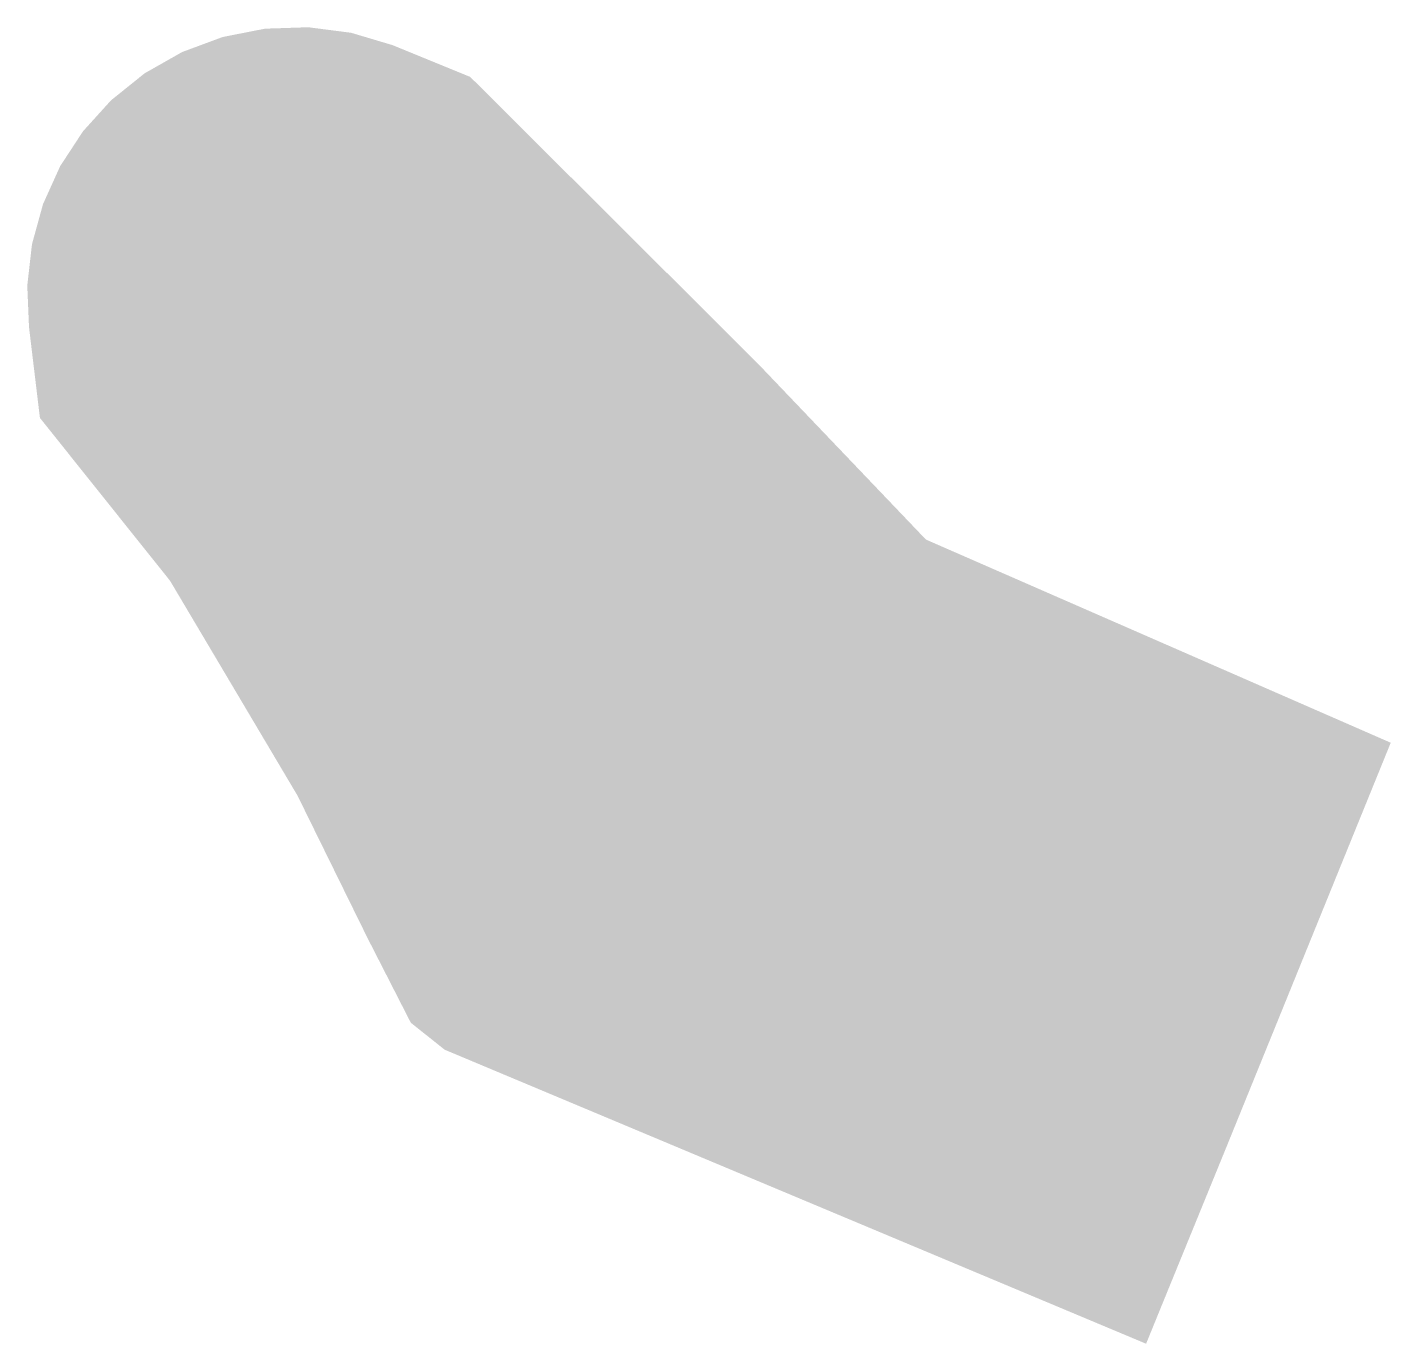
# Model space of a CAD drawing. Header units: inches. Extents: x 7536277.1 to 7536325.7, y 4650282.5 to 4650329.5.
import ezdxf

# ---------------------------------------------------------------- set-up
doc = ezdxf.new("R2010")
doc.units = ezdxf.units.IN
doc.header["$MEASUREMENT"] = 0
doc.layers.add('1.4.1', color=7, linetype='Continuous')

msp = doc.modelspace()

# ---------------------------------------------------------------- hatches: boundary and pattern name
at = {"layer": '1.4.1'}
msp.add_hatch(color=256, dxfattribs=at).paths.add_polyline_path([(7536325.664, 4650303.975), (7536323.735, 4650299.227), (7536323.451, 4650298.527), (7536322.831, 4650297.002), (7536322.603, 4650296.44), (7536321.72, 4650294.265), (7536320.684, 4650291.716), (7536319.827, 4650289.605), (7536319.449, 4650288.679), (7536317.559, 4650284.05), (7536317.455, 4650283.795), (7536316.945, 4650282.542), (7536291.939, 4650293.03), (7536290.736, 4650293.992), (7536289.198, 4650297.003), (7536286.701, 4650302.085), (7536282.158, 4650309.748), (7536279.095, 4650313.584), (7536277.518, 4650315.559), (7536277.129, 4650318.794), (7536277.067, 4650320.278), (7536277.235, 4650321.753), (7536277.629, 4650323.184), (7536278.24, 4650324.537), (7536279.053, 4650325.779), (7536280.049, 4650326.881), (7536281.248, 4650327.846), (7536282.587, 4650328.606), (7536284.031, 4650329.142), (7536285.542, 4650329.439), (7536287.081, 4650329.49), (7536288.609, 4650329.293), (7536290.084, 4650328.853), (7536292.855, 4650327.719), (7536303.1, 4650317.504), (7536309.096, 4650311.221), (7536325.664, 4650303.975)], flags=0)

doc.saveas('drawing.dxf')
